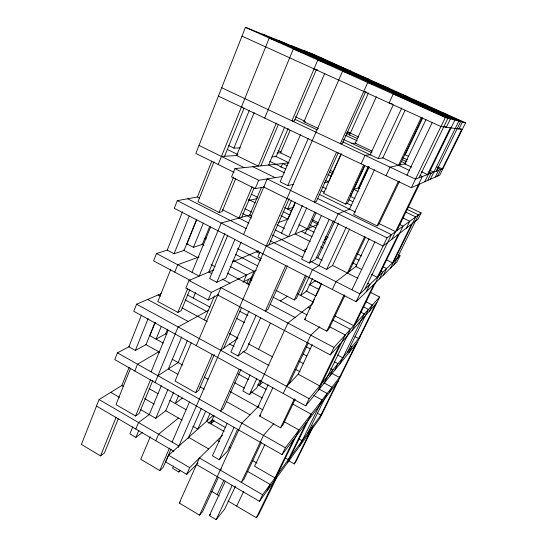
<?xml version="1.0" encoding="UTF-8"?>
<svg xmlns="http://www.w3.org/2000/svg" width="547" height="547" viewBox="0 0 547 547"><rect width="100%" height="100%" fill="white"/><g stroke="black" fill="none" stroke-linecap="round" stroke-linejoin="round"><path stroke-width="0.82" d="M129.14 367.331L121.851 385.526L99.069 399.556L81.414 444.444L100.539 455.89L104.443 452.957L118.296 418.763M129.283 346.586L117.434 352.849L114.767 359.639L282.081 454.598L338.251 381.027M161.201 293.636L136.565 304.214L133.783 311.284L305.691 405.84L357.218 342.566M167.744 249.979L156.504 253.521L153.604 260.892L190.233 280.379M199.669 198.144L197.399 196.995L177.296 200.64L174.274 208.332L356.118 301.712L397.095 261.698L400.048 255.709L398.531 254.964M326.32 61.688L284.796 42.967L245.446 27.35L195.853 153.461L234.041 172.339M141.468 315.058L128.86 346.812L135.369 350.47L146.008 344.644L154.938 322.545M182.5 211.723L167.245 250.136L174.103 253.746L184.065 250.451L196.53 219.6M135.369 350.47L148.162 318.532M174.103 253.746L189.187 216.099M197.399 196.995L211.778 161.119M130.61 368.186L115.985 404.623L135.581 416L139.212 413.402L152.859 380.377M170.835 269.192L157.851 301.513L177.884 312.399L181.153 310.751L189.877 289.623M213.966 161.823L197.946 201.713L219.053 212.434L222.055 211.703L235.75 178.541M100.539 455.89L116.039 417.498M134.808 371.016L137.55 364.22L158.787 351.776M174.732 272.132L177.713 264.748L199.115 256.912M218.198 164.503L269.24 38.085L299.045 49.77M155.266 322.347L149.871 335.694L163.136 343.051M196.776 219.634L186.958 243.935L193.474 247.333L202.376 244.386L209.72 226.485M224.605 156.257L244.085 108.156M161.201 326.566L156.08 339.133L165.625 333.909L167.553 329.219M193.474 247.333L203.375 223.026M228.557 145.516L233.89 148.114L249.329 110.207M254.218 112.518L236.612 155.519L258.287 166.124L276.379 123.034M151.095 371.871L168.216 330.224M192.011 272.317L210.629 226.998M213.98 269.828L188.982 280.474L185.85 288.091L208.133 300.009L218.636 294.614M288.488 162.91L234.964 168.606L231.538 176.934L255.169 188.653L264.324 186.924M177.884 312.399L187.635 288.713M219.053 212.434L233.576 177.18M135.581 416L150.63 379.468M132.805 426.79L129.892 433.839L135.923 437.381L142.494 432.308M135.806 429.053L138.514 422.516L149.297 414.551M155.095 382.524L178.124 326.969L208.674 310.258M264.707 118.097L293.356 48.97L351.03 71.219M193.214 298.081L195.505 292.577M135.923 437.381L138.856 430.325M149.256 414.585L161.31 385.731M181.679 336.966L168.312 368.965L177.864 374.319M224.913 233.487L208.81 272.03L211.833 273.623M227.798 235.162L209.624 278.512L216.803 282.314L225.843 278.061L241.124 242.177M187.279 340.863L178.144 362.572L157.912 375.721M238.964 218.062L252.14 186.746M260.94 165.844L278.238 124.737M140.545 409.553L155.751 418.346L167.915 389.478M241.719 217.282L254.15 187.819M150.254 436.807L140.764 459.295L159.772 470.557L163.054 467.562L171.067 449.087M208.133 300.009L211.354 292.385L256.29 270.17M255.169 188.653L258.69 180.305L282.676 176.469M191.197 342.88L175.04 381.088L195.628 392.698L198.8 390.237L214.274 354.641M216.803 282.314L234.827 239.682M284.755 126.863L268.584 165.03L284.543 172.811M173.659 392.083L165.755 410.722L155.751 418.346M204.284 319.92L214.492 295.845M261.302 187.696L249.692 215.039L251.955 216.188M288.139 128.429L276.16 156.599L271.921 156.921M155.806 440.738L158.589 434.202L178.507 418.045M196.264 345.649L220.947 287.64L333.957 347.475L379.673 297.028L370.743 292.481M243.565 234.485L267.203 178.944L387.037 237.856L421.128 212.954L408.226 206.759M290.142 130.268L280.529 152.825L290.929 157.844M316.351 69.633L294.43 121.031L291.92 120.846L317.807 60.006L352.377 73.072M178.534 395.768L175.225 403.508L182.281 398.134M280.96 167.409L282.621 163.539L287.079 165.7M318.436 128.538L303.954 121.728L324.788 73.305M300.46 134.747L280.167 181.809L287.79 185.549L293.411 184.414M159.772 470.557L169.508 448.061M172.1 442.072L189.44 402.018M243.538 281.828L246.499 275.011L230.143 266.471M213.501 415.125L168.592 455.234L165.679 461.942L186.712 474.331L198.035 463.036M195.628 392.698L212.222 354.442M287.79 185.549L308.282 138.432M259.955 252.222L257.917 256.905L261.343 258.669M246.663 283.831L248.687 279.189M248.112 284.946L254.082 271.264L233.001 260.304M178.267 447.48L342.6 71.199L388.425 88.053M223.737 348.165L241.617 307.318M268.912 244.94L289.172 198.643M173.584 465.976L172.558 468.321L178.862 472.034L180.674 470.283M291.414 200.523L287.66 209.063L293.424 207.327M188.004 438.756L201.323 408.431M281.555 233.179L295.243 202.11M277.924 222.65L287.982 219.183L295.113 203.005M293.766 206.554L294.443 205.009M248.912 311.202L230.875 352.063L238.041 355.981L246.382 349.615L260.659 317.704M178.862 472.034L179.553 470.475M205.72 411.241L197.816 429.128L192.79 426.243M209.966 413.607L206.52 421.354L224.106 431.385M302.334 205.617L288.529 236.701L274.963 229.856M238.041 355.981L256.235 315.099M186.712 474.331L189.7 467.617L222.554 435.207M210.376 423.829L214.109 415.474M306.805 207.764L295.127 233.931L310.34 241.589M212.735 419.87L211.005 423.747L213.433 421.532L214.123 419.993M218.451 477.196L202.616 511.575L199.539 515.158L179.272 503.028L199.457 457.996L262.628 494.768L322.484 413.006M239.217 369.28L220.482 411.077L223.463 408.39L241.036 369.266M285.705 265.555L265.288 311.113L267.941 309.335L287.496 265.774M336.521 152.182L314.176 202.034L316.426 201.351L338.224 152.798M365.533 91.971L342.347 143.622L340.33 143.683L367.734 82.542L407.412 96.607M304.973 233.938L314.915 211.853M324.419 182.787L328.412 181.891L340.925 154.104M349.41 135.253L368.48 92.908M341.444 153.7L323.585 193.351L345.636 204.106L347.407 203.45L364.856 165.659M309.171 228.037L316.07 212.735M258.553 349.301L270.327 323.298M227.162 423.344L212.434 455.815L219.244 459.76L227.757 450.769L237.658 429.224M321.397 215.573L301.629 259.162L309.226 263.032L315.735 259.237L333.39 220.803M250.109 374.907L242.813 390.968L249.425 394.647L256.817 387.741L260.31 380.124M376.336 96.853L355.29 143.211L371.987 151.054M219.244 459.76L234.102 427.282M309.226 263.032L329.198 219.368M249.425 394.647L256.782 378.579M275.838 290.327L294.252 299.941L305.623 275.12M306.641 276.119L296.412 298.416L294.252 299.941M199.539 515.158L241.856 423.152L258.991 405.819M317.814 258.027L338.135 213.815L349.547 209.152L369.163 166.849M361.116 163.861L365.034 155.341L370.852 154.698M345.636 204.106L363.652 165.044M312.487 278.526L306.635 291.202L300.618 295.448L312.446 269.671L319.51 265.268M350.395 196.414L351.81 193.344M352.514 191.812L364.555 165.741M319.004 265.589L338.6 223.155M370.182 154.774L393.218 104.901M368.213 166.561L358.306 187.949L353.649 189.358M358.88 188.366L368.876 166.801M217.186 494.632L223.921 480.102M257.808 407.016L268.078 384.869M235.442 486.194L224.701 509.031L216.14 519.65L209.364 515.602L225.337 481.223M310.634 261.329L326.593 269.452L346.367 226.991M342.566 141.762L378.237 158.562L401.833 107.889M295.202 399.296L282.902 425.026L280.563 427.802L259.62 416.069L272.775 387.857M344.822 295.571L328.733 329.205L326.764 331.14L304.645 319.51L321.533 283.284M374.545 169.604L353.642 214.431L377.054 225.897L378.586 224.981L399.488 181.289M312.173 304.016L314.306 299.441M316.091 295.626L321.424 284.187M326.593 269.452L332.542 265.486L349.636 228.899M405.033 110.385L382.818 157.912L378.237 158.562M216.14 519.65L232.249 485.264M283.25 393.498L310.771 335.195L319.79 326.846M332.337 289.5L336.015 281.712L356.111 266.327M386.052 175.696L390.079 167.156L405.99 163.676M261.432 442.256L244.071 479.001L241.316 482.358L263.49 435.378L273.91 423.467M289.028 383.844L308.419 342.805M264.803 444.629L254.574 466.194L274.956 477.921L293.691 439.391M312.262 344.617L298.211 374.23L319.701 385.888L340.029 344.07M236.666 506.119L243.572 491.582M347.386 273.008L364.781 236.386M398.537 165.303L421.142 117.701M349.143 271.661L365.587 237.07M399.843 165.016L422.222 117.94M405.218 154.733L422.64 118.111M369.027 238.923L355.858 266.519L361.779 269.507M425.976 119.567L404.807 163.936L411.611 167.122M280.563 427.802L294.423 398.804M326.764 331.14L344.159 294.73M377.054 225.897L398.182 181.693M351.899 289.828L374.88 241.965M406.968 175.122L432.212 122.555M196.523 464.54L259.456 501.319L262.628 494.768M282.081 454.598L285.39 447.761L340.925 375.604M305.691 405.84L309.144 398.708L359.981 336.966M217.802 295.045L330.347 354.928L333.957 347.475M356.118 301.712L387.037 237.856M411.33 187.696L445.299 117.55L465.586 122.801L439.795 175.102L411.33 187.696L218.403 96.122M267.066 490.864L270.17 484.464L247.333 471.268M365.047 289.014L391.433 234.649L317.52 198.424M419.036 177.782L447.945 118.234L397.56 95.499M228.01 501.018L256.372 517.742L299.038 430.024L284.228 421.758M318.395 390.237L345.28 334.976L329.438 326.668M366.299 291.763L369.881 284.413L367.632 283.271M391.816 239.319L422.373 176.51L420.062 175.43M276.556 477.818L258.799 514.289L256.372 517.742M396.869 230.677L419.57 184.052M324.207 383.098L350.449 329.273L333.075 320.2M306.231 422.968L288.296 459.699L285.431 458.071M373.888 284.358L353.731 325.65L335.072 315.934M398.312 234.335L377.321 277.336L371.399 274.355M450.304 127.813L427.481 174.568L421.436 171.731M287.476 462.81L311.209 414.209L292.98 404.158M329.704 376.357L332.843 369.922L330.614 368.726M352.063 330.573L403.071 226.143L399.303 224.318M424.752 181.754L454.899 120.032L277.842 40.211M334.901 369.97L337.971 363.693L334.21 361.683M379.454 278.922L382.77 272.146L380.486 270.997M427.624 180.483L431.214 173.146L428.93 172.079M299.366 446.461L322.135 400.021L313.889 395.522M339.831 363.919L364.309 313.978L360.528 312.029M383.365 275.107L386.599 268.502L382.818 266.615M406.394 228.126L409.758 221.262L402.865 217.925M430.332 179.286L458.871 121.058L291.366 45.579L314.395 54.721L465.586 122.801M307.619 433.313L327.181 393.457L319.01 389.02M347.448 352.186L368.452 309.411L363.215 306.723M436.301 171.211L460.69 121.53L418.523 102.535M411.563 224.154L392.541 262.854L386.599 259.893M288.57 460.683L294.272 463.924L312.809 426.216L311.352 425.409M329.205 392.869L331.988 387.221L323.797 382.784M348.952 352.712L351.83 346.86L350.367 346.094M369.403 311.134L372.377 305.076L365.54 301.568M390.579 268.057L415.741 216.892L405.785 212.092M435.316 177.084L438.639 170.322L437.094 169.597M311.817 429.354L296.064 461.381L294.272 463.924M393.915 264.803L418.503 214.875L407.071 209.371M437.614 176.066L440.855 169.481L437.032 167.697M336.802 382.921L320.932 415.125L317.267 413.108M355.892 344.193L339.496 377.464L332.008 373.444M375.632 304.146L358.675 338.552L355.01 336.631M379.673 297.028L319.899 418.25L259.456 501.319M421.128 212.954L418.072 219.156L383.085 246.027L263.757 187.033M209.364 515.602L210.458 514.296M330.347 354.928L376.821 302.812M220.256 470.105L221.385 468.875M179.272 503.028L180.353 501.879M259.62 416.069L260.625 415.009M286.621 386.373L298.669 373.751M400.048 255.709L359.892 293.91L177.296 200.64M262.628 382.298L259.189 385.519L287.879 323.079L312.836 303.496M208.557 423.152L212.12 419.932L225.275 427.419M304.645 319.51L305.739 318.607M220.714 350.285L237.309 338.655M309.65 284.666L315.291 280.802M280.426 300.973L287.517 296.228M242.943 282.136L252.673 277.144M303.216 250.622L306.874 248.755M324.077 239.969L326.778 238.588M232.243 262.054L258.601 250.834M266.232 246.061L318.197 224.249L312.098 221.214M442.961 168.681L415.474 179.136L221.706 87.718M186.295 244.14L187.915 243.634M206.233 237.863L204.605 238.376L206.11 239.155M250.15 214.909L221.193 223.06L199.197 276.126L156.504 253.521M248.42 200.558L257.213 198.561M221.446 156.449L237.001 155.498M276.96 153.044L280.973 152.798M233.89 148.114L240.386 147.888M351.783 143.321L355.994 143.191M346.148 133.017L350.367 133.133M303.954 121.728L305.458 121.837M241.398 107.034L242.902 107.198M462.304 129.454L440.95 126.528L241.993 36.143M392.254 103.793L389.115 102.98L393.225 94.043L426.598 105.243M363.741 91.452L366.873 92.361M425.853 107.793L437.074 111.239M441.771 112.682L445.99 113.974M314.04 68.874L317.91 70.146M361.464 76.505L369.628 79.595M305.438 52.273L322.6 59.001M309.076 52.608L346.593 69.503M303.482 50.386L462.413 121.974L458.96 128.996L457.415 128.299M317.185 56.881L377.307 83.965M262.642 34.174L450.413 118.87L446.331 127.266L444.786 126.569M245.446 27.35L445.299 117.55M460.253 128.695L461.771 129.379L442.27 168.941L437.641 166.787M404.732 154.507L408.616 156.319M347.324 131.704L358.77 137.058M402.859 157.673L407.358 159.779M429.99 170.356L433.826 172.155M346.217 133.359L357.772 138.767M402.284 159.608L406.852 161.741M345.588 135.362L357.253 140.825M401.395 161.522L405.354 163.375M295.298 116.764L304.672 121.167M343.468 139.41L372.015 152.832M382.599 157.81L409.3 170.363M294.812 119.273L317.205 129.824M330.224 170.315L333.239 171.758M329.376 171.99L333.185 173.823M358.367 187.983L359.878 188.708M278.02 150.5L281.055 151.963M327.749 174.472L331.571 176.319M353.588 189.33L358.162 191.532M274.943 156.011L289.076 162.849M325.369 180.414L328.412 181.891M350.333 196.387L354.887 198.595M269.774 161.331L285.773 169.112M322.498 186.971L326.32 188.824M348.972 199.84L352.822 201.713M321.089 190.623L324.145 192.113M347.099 203.299L351.687 205.535M227.34 149.42L237.945 154.603M319.133 194.288L355.646 212.133M378.688 223.395L395.556 231.641M252.817 166.705L275.182 177.666M199.012 145.42L244.174 167.621M234.964 168.606L258.69 180.305M312.31 219.75L318.388 222.773M284.638 207.559L291.524 210.985M251.682 194.342L257.74 197.358M283.066 211.614L289.944 215.046M309.821 224.954L315.879 227.976M325.793 236.338L328.043 237.46M248.516 199.45L255.299 202.841M280.932 215.662L287.982 219.183M298.997 224.694L314.06 232.229M325.376 237.883L326.887 238.642M357.095 253.746L361.635 256.017M301.363 231.313L311.995 236.646M322.627 241.979L325.109 243.224M355.331 258.382L359.14 260.297M244.837 208.626L251.723 212.086M276.844 224.735L284.461 228.564M320.665 246.786L323.079 248.003M352.2 262.656L356.822 264.98M242.588 213.501L251.606 218.062M222.335 209.638L248.844 223.073M272.413 235.012L305.609 251.839M316.084 257.145L322.224 260.256M332.569 265.5L357.882 278.327M187.648 198.766L246.191 228.55M270.341 240.83L303.024 257.459M314.846 280.577L321.568 284.03M256.338 251.798L259.374 253.357M309.082 284.378L318.853 289.411M237.46 248.557L260.618 260.502M235.408 254.328L257.596 265.815M306.074 290.908L315.804 295.948M201.905 244.14L204.113 245.288M297.63 293.896L313.39 302.088M308.139 307.188L310.402 308.371M250.15 279.558L251.654 280.344M183.348 250.075L197.508 257.5M211.08 264.618L215.142 266.745M227.436 273.192L249.644 284.837M272.891 297.021L307.031 314.922M222.417 279.196L229.972 283.182M270.211 304.378L295.045 317.458M337.595 355.01L342.832 357.793M188.982 280.474L211.354 292.385M239.545 311.195L247.791 315.592M306.361 346.832L310.122 348.836M236.352 318.21L244.516 322.593M303.1 353.984L306.819 355.974M187.416 294.97L210.055 307.12M185.091 299.859L206.561 311.414M298.949 361.17L303.441 363.591M158.151 294.942L160.38 296.153M181.98 307.845L207.279 321.54M229.296 333.458L238.007 338.169M248.276 343.735L272.707 356.959M295.688 369.403L300.146 371.81M147.669 299.448L188.154 321.486M229.61 344.049L234.082 346.483M243.025 351.352L269.103 365.546M136.565 304.214L309.144 398.708M165.433 333.807L166.903 334.614M238.136 373.909L248.475 379.611M257.767 384.732L266.157 389.361M234.745 382.763L244.372 388.11M251.046 391.809L262.163 397.97M145.543 344.384L159.635 352.254M172.189 359.256L182.602 365.061M204.147 377.081L207.983 379.221M230.198 391.618L262.929 409.881M298.765 438.851L302.163 440.759M199.894 386.688L204.298 389.163M226.431 401.587L250.061 414.852M117.434 352.849L285.39 447.761M149.228 388.678L158.028 393.703M169.72 400.37L185.939 409.621M121.851 385.526L123.321 386.367M144.681 398.626L154.254 404.124M165.29 410.455L182.083 420.096M217.35 440.342L219.545 441.6M229.049 447.056L230.513 447.897M252.44 460.485L257.076 463.145M110.774 392.349L119.485 397.382M188.626 437.34L208.653 448.916M99.069 399.556L178.896 446.031M96.504 406.079L173.878 451.302M168.592 455.234L189.7 467.617M211.477 491.268L219.347 495.91"/></g></svg>
